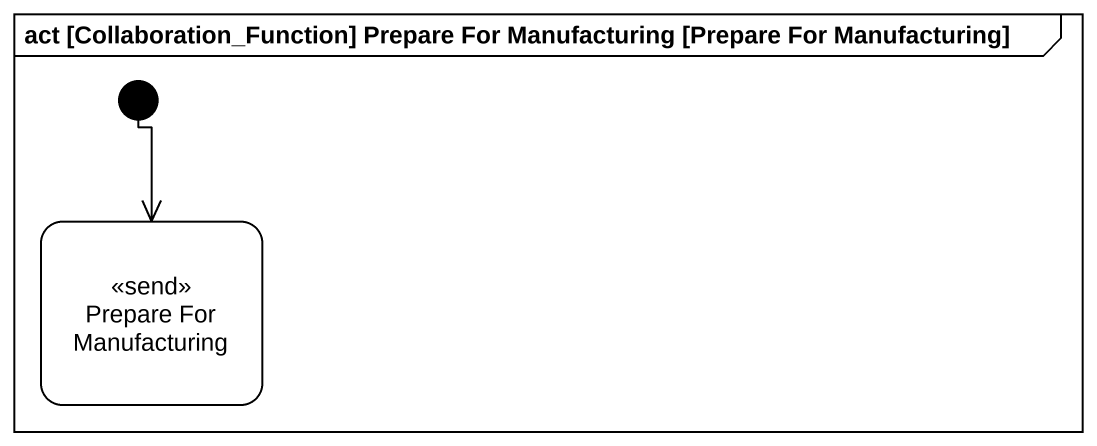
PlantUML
@startuml
mainframe act [Collaboration_Function] Prepare For Manufacturing [Prepare For Manufacturing]
hide empty description
state "Prepare For Manufacturing" as Prepare_For_Manufacturing <<send>>
[*] --> Prepare_For_Manufacturing
@enduml
